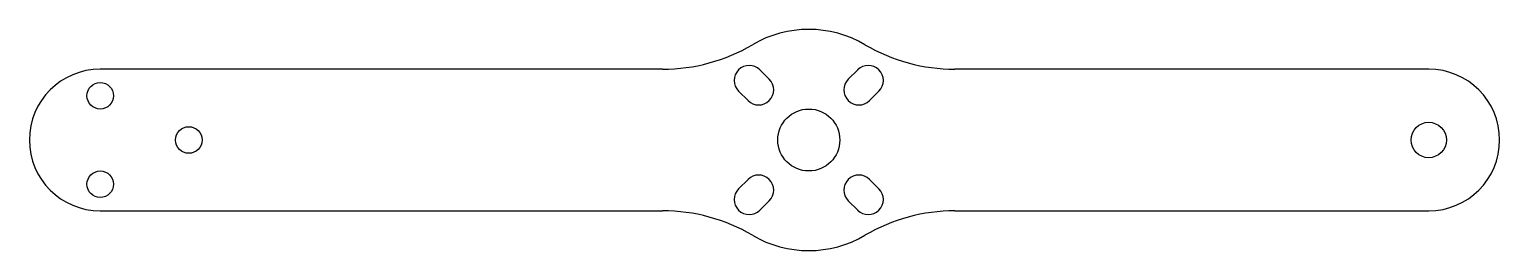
# Model space of a CAD drawing. Header units: millimetres. Extents: x -8 to 158, y -13 to 13.
import ezdxf

# ---------------------------------------------------------------- set-up
doc = ezdxf.new("R2010")
doc.units = ezdxf.units.MM

msp = doc.modelspace()

# ---------------------------------------------------------------- linework, layer by layer
at = {"color": 7, "linetype": 'Continuous', "lineweight": 25}
for p, q in [((63.5, 8), (0, 8)), ((75.54, 6.86), (74.48, 7.92)), ((85.52, 7.92), (84.46, 6.86)), ((150, 8), (96.5, 8)), ((72.08, 5.52), (73.14, 4.46)), ((86.86, 4.46), (87.92, 5.52)), ((73.14, -4.46), (72.08, -5.52)), ((87.92, -5.52), (86.86, -4.46)), ((0, -8), (63.5, -8)), ((74.48, -7.92), (75.54, -6.86)), ((84.46, -6.86), (85.52, -7.92)), ((96.5, -8), (150, -8))]:
    msp.add_line(p, q, dxfattribs=at)
for centre, radius in [((0, 5), 1.5), ((80, 0), 3.5), ((150, 0), 2), ((10, 0), 1.5), ((0, -5), 1.5)]:
    msp.add_circle(centre, radius, dxfattribs=at)
for centre, radius, start, end in [((80, 0), 12.5, 59.4898, 120.5102), ((63.5, 28), 20, 270, 300.5102), ((96.5, 28), 20, 239.4898, 270), ((73.28, 6.72), 1.7, 45, 225), ((86.72, 6.72), 1.7, 315, 135), ((0, 0), 8, 90, 270), ((74.34, 5.66), 1.7, 225, 45), ((85.66, 5.66), 1.7, 135, 315), ((150, 0), 8, 270, 90), ((74.34, -5.66), 1.7, 315, 135), ((85.66, -5.66), 1.7, 45, 225), ((73.28, -6.72), 1.7, 135, 315), ((86.72, -6.72), 1.7, 225, 45), ((63.5, -28), 20, 59.4898, 90), ((96.5, -28), 20, 90, 120.5102), ((80, 0), 12.5, 239.4898, 300.5102)]:
    msp.add_arc(centre, radius, start, end, dxfattribs=at)

doc.saveas('drawing.dxf')
